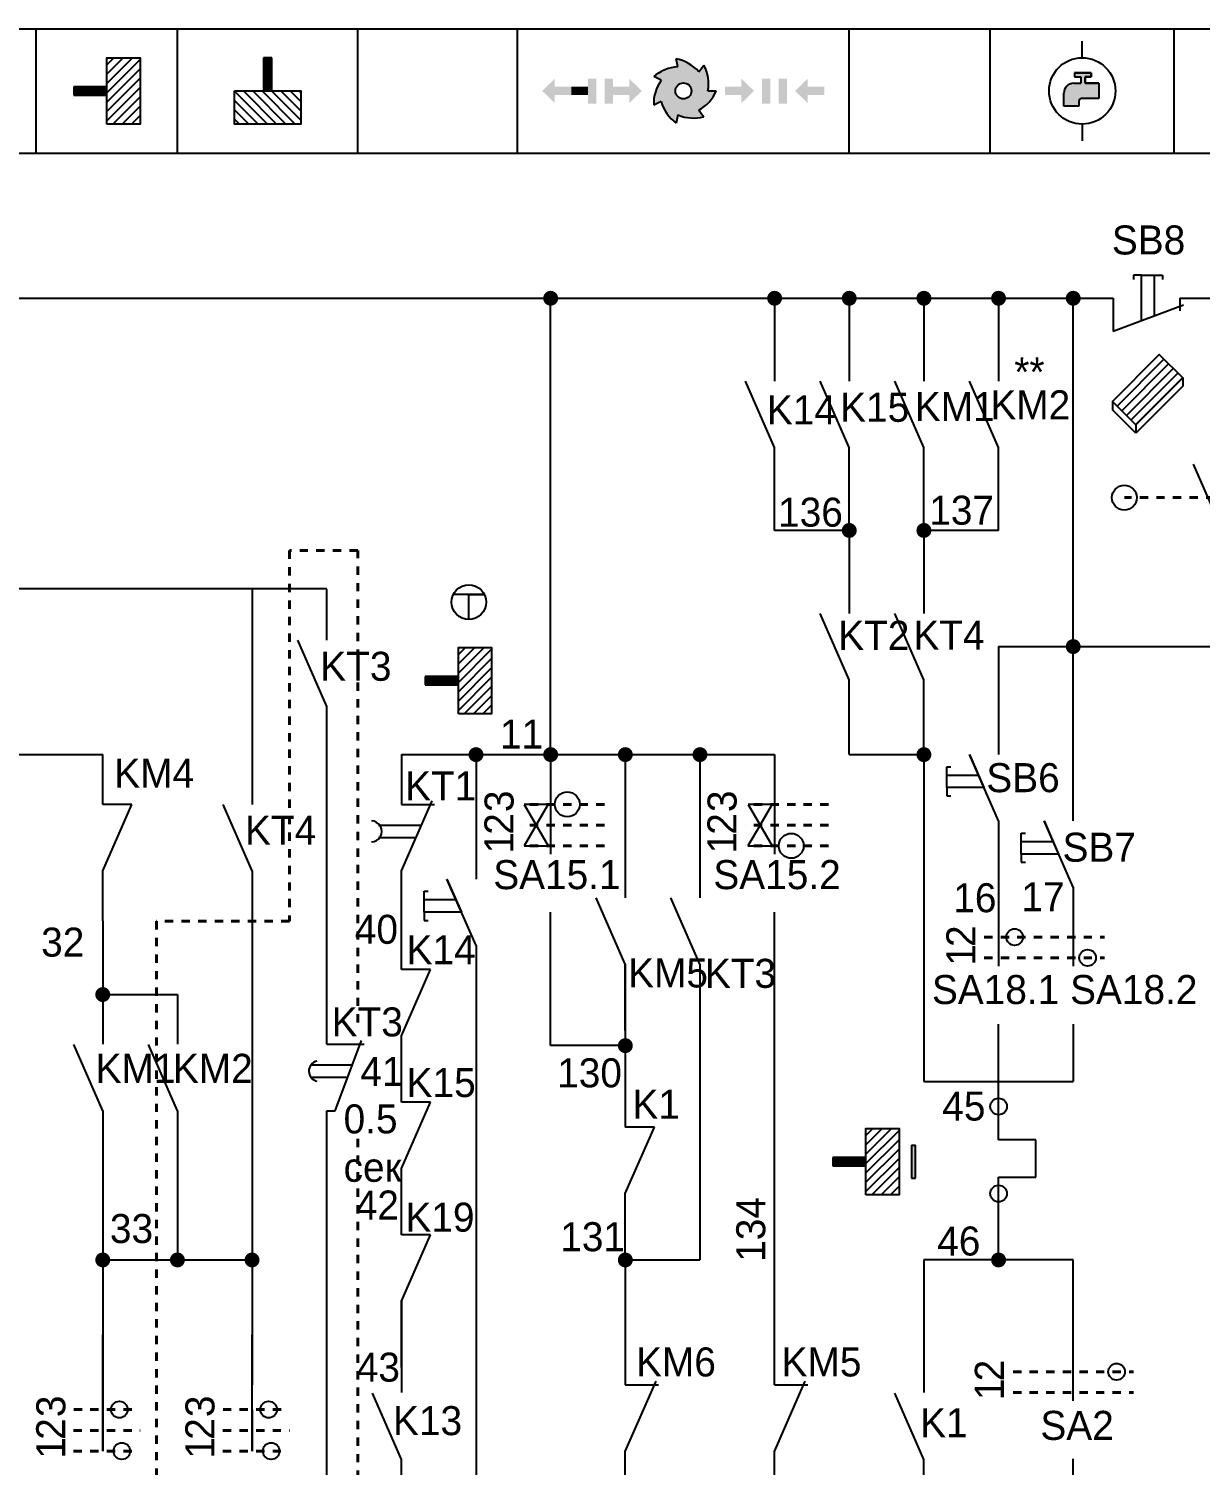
# Model space of a CAD drawing. Header units: inches. Extents: x 0 to 2090, y -987 to 594.
# Drawn here: x 1091.6 to 1232.9, y 397.5 to 570.7 of the extents above; entities that cross this region are included whole.
import ezdxf

# ---------------------------------------------------------------- set-up
doc = ezdxf.new("R2010")
doc.units = ezdxf.units.IN
doc.header["$MEASUREMENT"] = 0
doc.linetypes.add('JIS_02_1.0', pattern=[2, 1, -1])
doc.layers.add('пунктир', color=4, linetype='JIS_02_1.0', lineweight=40)

# ---------------------------------------------------------------- blocks, each defined once
blk = doc.blocks.new('точка 1')
h = blk.add_hatch(color=256)
edge = h.paths.add_edge_path()
edge.add_arc((1197.56065667812, 573.1352004953301), 0.9, 0, 360)
blk = doc.blocks.new('Пила')
h = blk.add_hatch(color=256)
edge = h.paths.add_edge_path(flags=17)
edge.add_arc((494.3511161502673, 448.8028524964702), 0.9674708882245682, 0, 360)
edge = h.paths.add_edge_path()
edge.add_arc((495.5552096120228, 447.2916697226248), 4.783760255764959, 144.1773493807549, 182.5515782031616)
edge.add_line((490.7761922144123, 447.0787028285486), (491.6769090807793, 447.5131094659772))
edge.add_arc((496.2849175223894, 448.8032483352304), 4.785206380074778, 195.6410531593512, 233.9860473829083)
edge.add_line((493.4713011276573, 444.9326201067379), (493.6929741602497, 445.907741159029))
edge.add_arc((495.5598364525496, 450.3207962491475), 4.791683425147404, 247.0700962619123, 285.3084377893667)
edge.add_line((496.8249132061935, 445.6991287087221), (496.2016298098968, 446.4811247495693))
edge.add_arc((493.9196251875882, 450.6907025486079), 4.788328554140394, 298.4620422267776, 336.7801225045227)
edge.add_line((498.3200924949364, 448.8028524964702), (497.3200924949364, 448.8028524964706))
edge.add_arc((492.6045145296403, 449.6442555166602), 4.790055802302502, 349.8831526099592, 388.150318422627)
edge.add_line((496.8279683920728, 451.9041387129949), (496.203915229062, 451.1227568282955))
edge.add_arc((492.6057869926697, 447.9631210039026), 4.788509721020985, 41.2874416453598, 79.59623979025461)
edge.add_line((493.4705137703432, 452.67290581303), (493.6923851808653, 451.6978298789649))
edge.add_arc((493.9194728824406, 446.9177267094313), 4.785494241516985, 92.71989773915416, 131.0701490047999)
edge.add_line((490.7754866656566, 450.5255384844917), (491.6763812979498, 450.0915006272656))
for p, q in [((493.6923851808653, 451.6978298789649), (493.4705137703432, 452.67290581303)), ((491.6763812979498, 450.0915006272656), (490.7754866656566, 450.5255384844917)), ((496.203915229062, 451.1227568282955), (496.8279683920728, 451.9041387129949)), ((497.3200924949364, 448.8028524964706), (498.3200924949364, 448.8028524964702)), ((491.6769090807793, 447.5131094659772), (490.7761922144123, 447.0787028285486)), ((493.6929741602497, 445.907741159029), (493.4713011276573, 444.9326201067379)), ((496.2016298098968, 446.4811247495693), (496.8249132061935, 445.6991287087221))]:
    blk.add_line(p, q)
blk.add_circle((494.3511161502673, 448.8028524964702), 0.9674708882245682)
for centre, radius, start, end in [((492.6057869926697, 447.9631210039026), 4.788509721020985, 41.2874416453598, 79.59623979025461), ((493.9194728824406, 446.9177267094313), 4.785494241516985, 92.71989773915416, 131.0701490047999), ((492.6045145296403, 449.6442555166602), 4.790055802302502, 349.8831526099592, 28.15031842262698), ((495.5552096120228, 447.2916697226248), 4.783760255764959, 144.1773493807549, 182.5515782031616), ((493.9196251875882, 450.6907025486079), 4.788328554140394, 298.4620422267776, 336.7801225045227), ((496.2849175223894, 448.8032483352304), 4.785206380074778, 195.6410531593512, 233.9860473829083), ((495.5598364525496, 450.3207962491475), 4.791683425147404, 247.0700962619123, 285.3084377893667)]:
    blk.add_arc(centre, radius, start, end)

msp = doc.modelspace()

# ---------------------------------------------------------------- hatches: boundary and pattern name
h = msp.add_hatch()
h.set_pattern_fill('ANSI31', color=256, scale=0.25, angle=180, style=0)
h.set_pattern_definition([(225, (766.9587532505243, 114.4292740455378), (0.5612660075668219, -0.5612660075668222), [])])
h.paths.add_polyline_path([(1101.039894856613, 559.232126542008), (1101.039894856613, 567.232126542008), (1105.039894856613, 567.232126542008), (1105.039894856613, 559.232126542008)])
h = msp.add_hatch(color=256)
h.paths.add_polyline_path([(1120.915284358662, 563.2353127079546), (1120.915284358662, 567.2247890729813), (1119.92029306238, 567.2247890729813), (1119.92029306238, 563.2353127079546)])
edge = h.paths.add_edge_path()
edge.add_line((1120.416269106665, 563.232126542008), (1120.416269106665, 567.232126542008))
for points in [[(1157.046326905458, 562.7321366291172), (1155.046326905458, 562.7321366291172), (1155.046326905458, 561.7688349930763), (1153.524664832831, 563.2321366291172), (1155.046326905458, 564.7067828167035), (1155.046326905458, 563.7321366291172), (1157.046326905458, 563.7321366291172)], [(1159.046326905458, 564.7119679860942), (1159.046326905458, 561.7119679860942), (1160.046326905458, 561.7119679860942), (1160.046326905458, 564.7119679860942)], [(1161.046326905458, 564.7119679860942), (1161.046326905458, 561.7119679860942), (1162.046326905458, 561.7119679860942), (1162.046326905458, 564.7119679860942)], [(1162.024664832831, 563.7321265420079), (1164.024664832831, 563.7321265420079), (1164.024664832831, 564.6954281780487), (1165.546326905458, 563.2321265420079), (1164.024664832831, 561.7574803544215), (1164.024664832831, 562.7321265420079), (1162.024664832831, 562.7321265420079)], [(1175.546326905458, 563.7321265420079), (1177.546326905458, 563.7321265420079), (1177.546326905458, 564.6954281780487), (1179.067988978085, 563.2321265420079), (1177.546326905458, 561.7574803544215), (1177.546326905458, 562.7321265420079), (1175.546326905458, 562.7321265420079)], [(1180.043721134821, 564.7119679860942), (1180.043721134821, 561.7119679860942), (1181.043721134821, 561.7119679860942), (1181.043721134821, 564.7119679860942)], [(1182.040278649855, 564.7119679860942), (1182.040278649855, 561.7119679860942), (1183.040278649855, 561.7119679860942), (1183.040278649855, 564.7119679860942)], [(1187.532706692202, 562.7309808117443), (1185.532706692202, 562.7309808117443), (1185.532706692202, 561.7676791757034), (1184.011044619575, 563.2309808117443), (1185.532706692202, 564.7056269993305), (1185.532706692202, 563.7309808117443), (1187.532706692202, 563.7309808117443)], [(1157.046326905458, 562.7321265420079), (1159.046326905458, 562.7321265420079), (1159.046326905458, 563.7321265420079), (1157.046326905458, 563.7321265420079)], [(1198.533120790628, 432.11443705907), (1198.533120790628, 436.11443705907), (1198.049309644899, 436.11443705907), (1198.049309644899, 432.1144370590702)]]:
    msp.add_hatch(color=256).paths.add_polyline_path(points)
h = msp.add_hatch(color=256)
edge = h.paths.add_edge_path()
edge.add_line((1217.720395808811, 565.4273561036417), (1219.716914601445, 565.4273561036418))
edge.add_line((1219.716914601445, 565.4273561036418), (1219.716914601445, 564.9312193535729))
edge.add_line((1219.716914601445, 564.9312193535729), (1218.972191343634, 564.9312193535729))
edge.add_line((1218.972191343634, 564.9312193535729), (1218.972191343634, 564.1539349405977))
edge.add_line((1218.972191343634, 564.1539349405977), (1220.627112413221, 564.1539349405975))
edge.add_line((1220.627112413221, 564.1539349405975), (1220.627112413221, 562.318218451742))
edge.add_line((1220.627112413221, 562.318218451742), (1218.589680071073, 562.318218451742))
edge.add_arc((1218.555318737205, 562.0069303011796), 0.3131788848976126, 83.70094520833976, 186.2990547918304)
edge.add_line((1218.244030586643, 561.9725689673114), (1218.244030586643, 561.3920895092122))
edge.add_line((1218.244030586643, 561.3920895092122), (1216.423622425239, 561.3920895092122))
edge.add_line((1216.423622425239, 561.3920895092122), (1216.423622425239, 562.9624705323394))
edge.add_arc((1217.615086833497, 562.9624705323394), 1.191464408258184, 90, 180.0000000000065, ccw=False)
edge.add_line((1217.615086833497, 564.1539349405978), (1218.464245396909, 564.1539349405978))
edge.add_line((1218.464245396909, 564.1539349405977), (1218.464245396909, 564.9312193535729))
edge.add_line((1218.464245396909, 564.9312193535729), (1217.720395808811, 564.9312193535729))
edge.add_line((1217.720395808811, 564.9312193535729), (1217.720395808811, 565.4273561036417))
edge = h.paths.add_edge_path(flags=17)
edge.add_line((1220.627112413221, 564.1539349405975), (1220.627112413221, 562.318218451742))
h = msp.add_hatch(color=256)
h.paths.add_polyline_path([(1101.036077924175, 562.7341574664955), (1101.036077924175, 563.7272860727089), (1097.043436971962, 563.7272860727089), (1097.043436971962, 562.7341574664954)])
edge = h.paths.add_edge_path()
edge.add_line((1101.039894856613, 563.232126542008), (1097.039894856613, 563.232126542008))
h = msp.add_hatch()
h.set_pattern_fill('ANSI31', color=256, scale=0.25, angle=90, style=0)
h.set_pattern_definition([(135, (850.1378317538893, 114.4292740455378), (-0.5612660075668221, -0.561266007566822), [])])
h.paths.add_polyline_path([(1116.416269106665, 563.232126542008), (1124.416269106665, 563.232126542008), (1124.416269106665, 559.232126542008), (1116.416269106665, 559.232126542008)])
h = msp.add_hatch(color=256)
edge = h.paths.add_edge_path()
edge.add_arc((1154.546326905458, 538.2321265420079), 0.9, 0, 360)
h = msp.add_hatch(color=256)
edge = h.paths.add_edge_path()
edge.add_arc((1181.546326905458, 538.2321265420079), 0.9, 0, 360)
h = msp.add_hatch(color=256)
edge = h.paths.add_edge_path()
edge.add_arc((1190.546326905458, 538.2321265420079), 0.9, 0, 360)
h = msp.add_hatch(color=256)
edge = h.paths.add_edge_path()
edge.add_arc((1199.546326905458, 538.2321265420078), 0.9, 0, 360)
h = msp.add_hatch(color=256)
edge = h.paths.add_edge_path()
edge.add_arc((1208.546326905458, 538.2321265420078), 0.9, 0, 360)
h = msp.add_hatch(color=256)
edge = h.paths.add_edge_path()
edge.add_arc((1217.546326905458, 538.2321265420079), 0.9, 0, 360)
h = msp.add_hatch()
h.set_pattern_fill('ANSI31', color=256, scale=0.25, style=0)
h.set_pattern_definition([(45, (834.3731161422822, 78.40723838982683), (-0.561266007566822, 0.5612660075668221), [])])
h.paths.add_polyline_path([(1222.268624986073, 525.795877323924), (1227.925479235566, 531.4527315734164), (1230.753906360312, 528.6243044486702), (1225.09705211082, 522.9674501991778)])
h = msp.add_hatch(color=256)
edge = h.paths.add_edge_path()
edge.add_arc((1190.546326905458, 510.2326731415751), 0.9, 0, 360)
h = msp.add_hatch(color=256)
edge = h.paths.add_edge_path()
edge.add_arc((1199.546326905458, 510.2326731415751), 0.9, 0, 360)
h = msp.add_hatch(color=256)
edge = h.paths.add_edge_path()
edge.add_arc((1217.546326905458, 496.2332197411422), 0.9, 0, 360)
h = msp.add_hatch()
h.set_pattern_fill('ANSI31', color=256, scale=0.25, angle=180, style=0)
h.set_pattern_definition([(225, (809.3396046539312, 43.33049129814719), (0.5612660075668219, -0.5612660075668222), [])])
h.paths.add_polyline_path([(1143.42074626002, 488.1333437946174), (1143.42074626002, 496.1333437946174), (1147.42074626002, 496.1333437946174), (1147.42074626002, 488.1333437946174)])
h = msp.add_hatch(color=256)
h.paths.add_polyline_path([(1143.416929327582, 491.6353747191049), (1143.416929327582, 492.6285033253183), (1139.424288375369, 492.6285033253183), (1139.424288375369, 491.6353747191048)])
edge = h.paths.add_edge_path()
edge.add_line((1143.42074626002, 492.1333437946174), (1139.42074626002, 492.1333437946174))
h = msp.add_hatch(color=256)
edge = h.paths.add_edge_path()
edge.add_arc((1145.546326905458, 483.2064676283259), 0.9, 0, 360)
h = msp.add_hatch(color=256)
edge = h.paths.add_edge_path()
edge.add_arc((1154.546326905458, 483.2064676283259), 0.9, 0, 360)
h = msp.add_hatch(color=256)
edge = h.paths.add_edge_path()
edge.add_arc((1163.546326905458, 483.2064676283259), 0.9, 0, 360)
h = msp.add_hatch(color=256)
edge = h.paths.add_edge_path()
edge.add_arc((1172.546326905458, 483.2064676283259), 0.9, 0, 360)
h = msp.add_hatch(color=256)
edge = h.paths.add_edge_path()
edge.add_arc((1199.546326905458, 483.2064676283259), 0.9, 0, 360)
h = msp.add_hatch(color=256)
edge = h.paths.add_edge_path()
edge.add_arc((1100.546326905458, 454.2731662821658), 0.9, 0, 360)
h = msp.add_hatch(color=256)
edge = h.paths.add_edge_path()
edge.add_arc((1163.546326905458, 448.1111925694853), 0.9, 0, 360)
h = msp.add_hatch()
h.set_pattern_fill('ANSI31', color=256, scale=0.25, angle=180, style=0)
h.set_pattern_definition([(225, (858.4681680388105, -14.68841543740018), (0.5612660075668219, -0.5612660075668222), [])])
h.paths.add_polyline_path([(1192.549309644899, 430.11443705907), (1192.549309644899, 438.11443705907), (1196.549309644899, 438.11443705907), (1196.549309644899, 430.11443705907)])
h = msp.add_hatch(color=256)
h.paths.add_polyline_path([(1192.545492712461, 433.6164679835575), (1192.545492712461, 434.6095965897709), (1188.552851760249, 434.6095965897709), (1188.552851760249, 433.6164679835574)])
edge = h.paths.add_edge_path()
edge.add_line((1192.549309644899, 434.11443705907), (1188.549309644899, 434.11443705907))
h = msp.add_hatch(color=256)
edge = h.paths.add_edge_path()
edge.add_arc((1100.546326905458, 422.2731662821658), 0.9, 0, 360)
h = msp.add_hatch(color=256)
edge = h.paths.add_edge_path()
edge.add_arc((1109.546326905458, 422.2731662821658), 0.9, 0, 360)
h = msp.add_hatch(color=256)
edge = h.paths.add_edge_path()
edge.add_arc((1118.546326905458, 422.2731662821658), 0.9, 0, 360)
h = msp.add_hatch(color=256)
edge = h.paths.add_edge_path()
edge.add_arc((1208.546326905458, 422.2731662821656), 0.9, 0, 360)

# ---------------------------------------------------------------- linework, layer by layer
for p, q in [((920.5464494099392, 570.732126542008), (1291.046326905458, 570.7321265420084)), ((1092.533462807769, 555.732126542008), (1092.533462807769, 570.732126542008)), ((1109.546326905458, 555.732126542008), (1109.546326905458, 570.732126542008)), ((1131.286211307871, 555.732126542008), (1131.286211307871, 570.732126542008)), ((1150.546326905458, 555.732126542008), (1150.546326905458, 570.732126542008)), ((1190.546326905458, 555.732126542008), (1190.546326905458, 570.7321265420082)), ((1207.546326905458, 555.732126542008), (1207.546326905458, 570.732126542008)), ((1229.712593416383, 555.732126542008), (1229.712593416383, 570.732126542008)), ((1218.62946016092, 567.2321265420079), (1218.62946016092, 569.2321265420079)), ((1101.039894856613, 563.232126542008), (1101.039894856613, 567.232126542008)), ((1101.039894856613, 567.232126542008), (1105.039894856613, 567.232126542008)), ((1105.039894856613, 567.232126542008), (1105.039894856613, 559.232126542008)), ((1120.915284358662, 567.2247890729813), (1119.92029306238, 567.2247890729813)), ((1119.92029306238, 567.2247890729813), (1119.92029306238, 563.2353127079546)), ((1120.915284358662, 563.2353127079546), (1120.915284358662, 567.2247890729813)), ((1219.716914601445, 565.4273561036418), (1217.720395808811, 565.4273561036417)), ((1217.720395808811, 565.4273561036417), (1217.720395808811, 564.9312193535729)), ((1217.720395808811, 565.4273561036417), (1219.716914601445, 565.4273561036418)), ((1217.720395808811, 564.9312193535729), (1218.464245396909, 564.9312193535729)), ((1218.464245396909, 564.9312193535729), (1218.464245396909, 564.1539349405977)), ((1218.972191343634, 564.1539349405977), (1218.972191343634, 564.9312193535729)), ((1218.972191343634, 564.9312193535729), (1219.716914601445, 564.9312193535729)), ((1219.716914601445, 564.9312193535729), (1218.972191343634, 564.9312193535729)), ((1218.972191343634, 564.9312193535729), (1218.972191343634, 564.1539349405977)), ((1219.716914601445, 564.9312193535729), (1219.716914601445, 565.4273561036418)), ((1219.716914601445, 565.4273561036418), (1219.716914601445, 564.9312193535729)), ((1101.036077924175, 563.7272860727089), (1097.043436971962, 563.7272860727089)), ((1097.043436971962, 563.7272860727089), (1097.043436971962, 562.7341574664954)), ((1101.036077924175, 562.7341574664955), (1101.036077924175, 563.7272860727089)), ((1101.039894856613, 563.232126542008), (1101.039894856613, 563.732126542008)), ((1101.039894856613, 559.232126542008), (1101.039894856613, 563.232126542008)), ((1116.416269106665, 563.232126542008), (1120.416269106665, 563.232126542008)), ((1119.92029306238, 563.2353127079546), (1120.915284358662, 563.2353127079546)), ((1170.546326905458, 563.2321265420079), (1170.546326905458, 563.2321265420079)), ((1173.515303250127, 563.2321265420084), (1173.515303250127, 563.2321265420084)), ((1216.423622425239, 561.3920895092122), (1216.423622425239, 562.9624705323394)), ((1217.615086833497, 564.1539349405978), (1218.464245396909, 564.1539349405978)), ((1220.627112413221, 564.1539349405977), (1218.972191343634, 564.1539349405977)), ((1218.972191343634, 564.1539349405977), (1220.627112413221, 564.1539349405975)), ((1220.627112413221, 564.1539349405975), (1220.627112413221, 562.318218451742)), ((1220.627112413221, 564.1539349405975), (1220.627112413221, 562.318218451742)), ((1097.043436971962, 562.7341574664954), (1101.036077924175, 562.7341574664955)), ((1218.244030586643, 561.3920895092122), (1216.423622425239, 561.3920895092122)), ((1218.244030586643, 561.9725689673114), (1218.244030586643, 561.3920895092122)), ((1220.627112413221, 562.318218451742), (1218.589680071073, 562.318218451742)), ((1105.039894856613, 559.232126542008), (1101.039894856613, 559.232126542008)), ((1218.62946016092, 559.2321265420079), (1218.62946016092, 557.2321265420079)), ((920.5464494099392, 555.732126542008), (1291.046326905458, 555.732126542008)), ((1229.712593416383, 555.732126542008), (1270.546326905458, 555.732126542008)), ((1225.797373640368, 541.010947217649), (1224.797373640368, 541.010947217649)), ((1224.797373640368, 541.010947217649), (1224.797373640368, 540.510947217649)), ((1225.797373640368, 535.5132264836051), (1225.797373640368, 541.010947217649)), ((1225.797373640368, 541.010947217649), (1227.297373640368, 541.010947217649)), ((1227.297373640368, 541.010947217649), (1227.297373640368, 536.0757264836051)), ((1227.297373640368, 541.010947217649), (1228.297373640368, 541.010947217649)), ((1228.297373640368, 541.010947217649), (1228.297373640368, 540.510947217649)), ((1068.312367115547, 538.232126542008), (1154.546326905458, 538.2321265420079)), ((1154.546326905458, 483.2064676283259), (1154.546326905458, 538.2321265420079)), ((1154.546326905458, 538.2321265420079), (1222.381107129442, 538.2321265420079)), ((1181.546326905458, 538.2321265420079), (1181.546326905458, 528.2326731415751)), ((1181.546326905458, 538.2321265420079), (1208.546326905458, 538.2321265420079)), ((1190.546326905458, 538.2321265420079), (1190.546326905458, 528.2326731415751)), ((1199.546326905458, 538.2321265420078), (1199.546326905458, 528.232673141575)), ((1208.546326905458, 538.2321265420078), (1208.546326905458, 528.232673141575)), ((1208.546326905458, 538.2321265420079), (1217.546326905458, 538.2321265420079)), ((1208.546326905458, 538.2321265420079), (1217.546326905458, 538.2321265420079)), ((1217.546326905458, 475.2064676283258), (1217.546326905458, 538.2321265420079)), ((1222.381107129442, 538.2321265420079), (1222.381107129442, 534.2321265420079)), ((1230.849271718227, 537.4076882628021), (1222.381107129442, 534.2321265420081)), ((1230.381107129442, 538.2321265420079), (1235.546326905458, 538.2321265420079)), ((1230.381107129442, 538.2321265420079), (1230.381107129442, 536.7321265420079)), ((1225.797373640368, 535.4105114762884), (1225.797373640368, 535.4105114762884)), ((1230.753906360312, 528.6243044486702), (1230.753906360312, 527.6243044486702)), ((1181.546326905458, 520.2326731415751), (1178.046326905458, 528.2326731415751)), ((1190.546326905458, 520.2326731415751), (1187.046326905458, 528.2326731415751)), ((1199.546326905458, 520.232673141575), (1196.046326905458, 528.232673141575)), ((1208.546326905458, 520.232673141575), (1205.046326905458, 528.232673141575)), ((1230.753906360312, 527.6243044486702), (1225.092065475325, 521.9674626325219)), ((1222.268624986073, 525.795877323924), (1222.268624986073, 524.795877323924)), ((1225.092065475325, 521.9674626325219), (1222.268624986073, 524.795877323924)), ((1225.09705211082, 522.9674501991778), (1225.092065475325, 521.9674626325219)), ((1181.546326905458, 510.2326731415751), (1181.546326905458, 520.2326731415751)), ((1190.546326905458, 510.2326731415751), (1190.546326905458, 520.2326731415751)), ((1199.546326905458, 510.232673141575), (1199.546326905458, 520.232673141575)), ((1208.546326905458, 510.232673141575), (1208.546326905458, 520.232673141575)), ((1235.546326905458, 510.2326731415751), (1232.046326905458, 518.2326731415751)), ((1190.546326905458, 510.2326731415751), (1181.546326905458, 510.2326731415751)), ((1190.546326905458, 510.2326731415751), (1190.546326905458, 500.2332197411423)), ((1208.546326905458, 510.232673141575), (1199.546326905458, 510.232673141575)), ((1199.546326905458, 510.2326731415751), (1199.546326905458, 500.2332197411423)), ((1046.546449409939, 503.2321265420079), (1127.546326905458, 503.2321265420079)), ((1118.546326905458, 503.2321265420079), (1118.546326905458, 477.2064676283259)), ((1127.546326905458, 497.0199183663771), (1127.546326905458, 503.1641997897585)), ((1146.539549488704, 502.5129840958892), (1142.820094453263, 502.5129840958892)), ((1144.679821970983, 499.5129840958892), (1144.679821970983, 502.5129840958892)), ((1144.679821970983, 502.5129840958892), (1146.539549488704, 502.5129840958892)), ((1190.546326905458, 492.2332197411422), (1187.046326905458, 500.2332197411422)), ((1199.546326905458, 492.2332197411422), (1196.046326905458, 500.2332197411422)), ((1127.546326905458, 489.0199183663769), (1124.046326905458, 497.0199183663769)), ((1143.42074626002, 492.1333437946174), (1143.42074626002, 496.1333437946174)), ((1143.42074626002, 496.1333437946174), (1147.42074626002, 496.1333437946174)), ((1147.42074626002, 496.1333437946174), (1147.42074626002, 488.1333437946174)), ((1208.546326905458, 496.2332197411421), (1217.546326905458, 496.2332197411422)), ((1208.546326905458, 496.2332197411421), (1208.546326905457, 483.2064676283258)), ((1217.546326905458, 496.2332197411422), (1235.546326905458, 496.2332197411422)), ((1143.416929327582, 492.6285033253183), (1139.424288375369, 492.6285033253183)), ((1139.424288375369, 492.6285033253183), (1139.424288375369, 491.6353747191048)), ((1143.416929327582, 491.6353747191049), (1143.416929327582, 492.6285033253183)), ((1143.42074626002, 492.1333437946174), (1143.42074626002, 492.6333437946174)), ((1143.42074626002, 488.1333437946174), (1143.42074626002, 492.1333437946174)), ((1190.546326905458, 483.2064676283259), (1190.546326905458, 492.2332197411422)), ((1199.546326905458, 483.2064676283259), (1199.546326905458, 492.2332197411422)), ((1139.424288375369, 491.6353747191048), (1143.416929327582, 491.6353747191049)), ((1127.546326905458, 448.2731662821658), (1127.546326905458, 489.0199183663772)), ((1147.42074626002, 488.1333437946174), (1143.42074626002, 488.1333437946174)), ((1046.546449409939, 483.2064676283259), (1100.546326905458, 483.2064676283259)), ((1100.546326905458, 477.1808087146438), (1100.546326905458, 483.2064676283259)), ((1136.546326905458, 483.2064676283259), (1136.546326905458, 477.2064676283259)), ((1136.546326905458, 483.2064676283259), (1145.546326905458, 483.2064676283259)), ((1145.546326905458, 483.2064676283259), (1154.546326905458, 483.2064676283259)), ((1145.546326905458, 483.2064676283259), (1145.546326905458, 468.2064676283259)), ((1154.546326905458, 483.2064676283259), (1163.546326905458, 483.2064676283259)), ((1154.546326905458, 483.2064676283259), (1154.546326905458, 477.2064676283259)), ((1163.546326905458, 483.2064676283259), (1172.546326905458, 483.2064676283259)), ((1163.546326905458, 483.2064676283261), (1163.546326905458, 465.9492194642982)), ((1172.546326905458, 483.2064676283259), (1181.546326905458, 483.2064676283259)), ((1172.546326905458, 483.2064676283259), (1172.546326905458, 465.9492194642979)), ((1181.546326905458, 483.2064676283259), (1181.546326905458, 477.2064676283259)), ((1190.546326905458, 483.2064676283259), (1199.546326905458, 483.2064676283259)), ((1199.546326905458, 483.2064676283259), (1199.546326905458, 443.7898169552458)), ((1202.289888833444, 480.7211832215012), (1202.289888833444, 481.7211832215012)), ((1202.289888833444, 481.7211832215012), (1202.789888833444, 481.7211832215012)), ((1208.546326905458, 475.2064676283258), (1205.046326905458, 483.2064676283258)), ((1205.046326905458, 483.2064676283258), (1206.789888833444, 479.2211832215012)), ((1202.289888833444, 479.2211832215012), (1202.289888833444, 480.7211832215012)), ((1202.289888833444, 480.7211832215012), (1206.133638833444, 480.7211832215012)), ((1217.546326905458, 475.2064676283258), (1217.546326905458, 481.2064676283258)), ((1206.789888833444, 479.2211832215012), (1202.289888833444, 479.2211832215012)), ((1202.289888833444, 479.2211832215012), (1202.289888833444, 478.2211832215012)), ((1202.289888833444, 478.2211832215012), (1202.789888833444, 478.2211832215012)), ((1206.789888833444, 479.2211832215012), (1206.789888833444, 479.2211832215012)), ((1104.046326905458, 477.1808087146438), (1100.546326905458, 477.1808087146438)), ((1100.546326905458, 469.1808087146438), (1104.046326905458, 477.1808087146438)), ((1118.546326905458, 469.1808087146438), (1115.046326905458, 477.1808087146438)), ((1136.546326905458, 469.1808087146438), (1140.246736322468, 477.6388873820949)), ((1136.546326905458, 477.2064676283259), (1140.546326905458, 477.2064676283259)), ((1140.046326905458, 477.1808087146438), (1140.046326905458, 477.1808087146438)), ((1154.246326905458, 477.2064676283259), (1151.346326905458, 477.2064676283259)), ((1151.346326905458, 477.2064676283259), (1152.78938250985, 474.7064676283259)), ((1152.78938250985, 474.7064676283259), (1154.246326905458, 477.2064676283259)), ((1154.546326905458, 477.2064676283259), (1154.546326905458, 471.2064676283259)), ((1181.246326905458, 477.2064676283259), (1178.346326905458, 477.2064676283259)), ((1178.346326905458, 477.2064676283259), (1179.78938250985, 474.7064676283259)), ((1179.78938250985, 474.7064676283259), (1181.246326905458, 477.2064676283259)), ((1181.546326905458, 477.2064676283259), (1181.546326905458, 471.2064676283259)), ((1133.796326905458, 474.6808087146438), (1138.952576905458, 474.6808087146438)), ((1152.78938250985, 474.7064676283259), (1151.332438114241, 472.2064676283259)), ((1152.78938250985, 474.7064676283259), (1154.232438114241, 472.2064676283259)), ((1179.78938250985, 474.7064676283259), (1178.332438114241, 472.2064676283259)), ((1179.78938250985, 474.7064676283259), (1181.232438114241, 472.2064676283259)), ((1208.546326905458, 475.2064676283258), (1208.546326905458, 457.7064676283256)), ((1217.546326905458, 467.2064676283258), (1214.046326905458, 475.2064676283258)), ((1214.046326905458, 475.2064676283258), (1215.789888833444, 471.2211832215012)), ((1138.296326905458, 473.1808087146438), (1133.796326905458, 473.1808087146438)), ((1138.296326905458, 473.1808087146438), (1138.296326905458, 473.1808087146438)), ((1211.289888833444, 472.7211832215012), (1211.289888833444, 473.7211832215012)), ((1211.289888833444, 473.7211832215012), (1211.789888833444, 473.7211832215012)), ((1151.332438114241, 472.2064676283259), (1154.232438114241, 472.2064676283259)), ((1178.332438114241, 472.2064676283259), (1181.232438114241, 472.2064676283259)), ((1211.289888833444, 471.2211832215012), (1211.289888833444, 472.7211832215012)), ((1211.289888833444, 472.7211832215012), (1215.133638833444, 472.7211832215012)), ((1215.789888833444, 471.2211832215012), (1211.289888833444, 471.2211832215012)), ((1211.289888833444, 471.2211832215012), (1211.289888833444, 470.2211832215012)), ((1215.789888833444, 471.2211832215012), (1215.789888833444, 471.2211832215012)), ((1211.289888833444, 470.2211832215012), (1211.789888833444, 470.2211832215012)), ((1100.546326905458, 463.1808087146438), (1100.546326905458, 469.1808087146438)), ((1118.546326905458, 469.1808087146438), (1118.546326905458, 422.2731662821658)), ((1136.546326905458, 457.291481769002), (1136.546326905458, 469.1808087146438)), ((1145.546326905458, 460.2064676283259), (1142.046326905458, 468.2064676283259)), ((1142.046326905458, 468.2064676283259), (1143.789888833444, 464.2211832215013)), ((1139.289888833444, 465.7211832215013), (1139.289888833444, 466.7211832215013)), ((1139.289888833444, 466.7211832215013), (1139.789888833444, 466.7211832215013)), ((1217.546326905458, 467.2064676283258), (1217.546326905458, 457.7064676283256)), ((1139.289888833444, 464.2211832215013), (1139.289888833444, 465.7211832215013)), ((1139.289888833444, 465.7211832215013), (1143.133638833444, 465.7211832215013)), ((1163.546326905458, 457.9492194642982), (1160.046326905458, 465.9492194642982)), ((1172.546326905458, 457.9492194642979), (1169.046326905458, 465.9492194642979)), ((1100.546326905458, 463.1808087146438), (1100.546326905458, 454.2731662821658)), ((1143.789888833444, 464.2211832215013), (1139.289888833444, 464.2211832215013)), ((1139.289888833444, 464.2211832215013), (1139.289888833444, 463.2211832215013)), ((1139.289888833444, 463.2211832215013), (1139.789888833444, 463.2211832215013)), ((1143.789888833444, 464.2211832215013), (1143.789888833444, 464.2211832215013)), ((1154.546326905458, 448.1111925694853), (1154.546326905458, 464.2064676283259)), ((1181.546326905458, 407.2095985915092), (1181.546326905458, 464.2064676283259)), ((1145.546326905458, 460.2064676283259), (1145.546326905458, 390.2278407793802)), ((1163.546326905458, 457.9492194642982), (1163.546326905458, 438.2731656746723)), ((1163.546326905458, 449.9492194642979), (1163.546326905458, 457.9492194642979)), ((1172.546326905458, 457.9492194642979), (1172.546326905458, 422.2731662821658)), ((1140.046326905458, 457.291481769002), (1136.546326905458, 457.291481769002)), ((1136.546326905458, 449.291481769002), (1140.046326905458, 457.291481769002)), ((1100.546326905458, 454.2731662821658), (1100.546326905458, 448.2731662821658)), ((1100.546326905458, 454.2731662821658), (1109.546326905458, 454.2731662821658)), ((1109.546326905458, 454.2731662821658), (1109.546326905458, 448.2731662821658)), ((1208.546326905458, 440.7731662821656), (1208.546326905458, 450.7064676283258)), ((1217.546326905458, 450.7064676283256), (1217.546326905458, 443.7898169552458)), ((1128.546326905458, 440.2475073684838), (1131.721396245458, 448.7415152185282)), ((1136.546326905458, 441.291481769002), (1136.546326905458, 449.291481769002)), ((1100.546326905458, 440.2475073684838), (1097.046326905458, 448.2475073684838)), ((1109.546326905458, 440.2475073684838), (1106.046326905458, 448.2475073684838)), ((1127.546326905458, 448.2731662821658), (1132.046326905458, 448.2731662821658)), ((1163.546326905458, 448.1111925694853), (1154.546326905458, 448.1111925694853)), ((1125.643523565334, 445.7878818753412), (1130.61732490068, 445.7878818753412)), ((1130.143523565334, 444.2878818753412), (1125.643523565334, 444.2878818753412)), ((1199.546326905458, 443.7898169552458), (1217.546326905458, 443.7898169552458)), ((1100.546326905458, 440.2475073684838), (1100.546326905458, 434.2475073684838)), ((1109.546326905458, 440.2475073684838), (1109.546326905458, 434.2475073684838)), ((1127.546326905458, 373.1641997897585), (1127.546326905458, 440.2475073684838)), ((1127.546326905458, 440.2475073684838), (1128.546326905458, 440.2475073684838)), ((1140.046326905458, 441.291481769002), (1136.546326905458, 441.291481769002)), ((1136.546326905458, 433.291481769002), (1140.046326905458, 441.291481769002)), ((1208.546326905458, 436.7731662821656), (1208.546326905458, 440.7731662821656)), ((1167.04632664927, 438.2731656746723), (1163.54632664927, 438.2731656746723)), ((1163.54632664927, 430.2731656746723), (1167.04632664927, 438.2731656746723)), ((1192.549309644899, 434.11443705907), (1192.549309644899, 438.11443705907)), ((1192.549309644899, 438.11443705907), (1196.549309644899, 438.11443705907)), ((1196.549309644899, 438.11443705907), (1196.549309644899, 430.11443705907)), ((1213.046326905458, 436.7731662821656), (1208.546326905458, 436.7731662821656)), ((1213.046326905458, 432.2731662821656), (1213.046326905458, 436.7731662821656)), ((1198.049309644899, 436.11443705907), (1198.533120790628, 436.11443705907)), ((1198.049309644899, 436.11443705907), (1198.049309644899, 432.1144370590702)), ((1198.533120790628, 432.11443705907), (1198.533120790628, 436.11443705907)), ((1100.546326905458, 434.2475073684838), (1100.546326905458, 422.2731662821658)), ((1109.546326905458, 434.2475073684838), (1109.546326905458, 422.2731662821658)), ((1136.546326905458, 425.291481769002), (1136.546326905458, 433.291481769002)), ((1192.545492712461, 434.6095965897709), (1188.552851760249, 434.6095965897709)), ((1188.552851760249, 434.6095965897709), (1188.552851760249, 433.6164679835574)), ((1188.552851760249, 433.6164679835574), (1192.545492712461, 433.6164679835575)), ((1192.545492712461, 433.6164679835575), (1192.545492712461, 434.6095965897709)), ((1192.549309644899, 434.11443705907), (1192.549309644899, 434.61443705907)), ((1192.549309644899, 430.11443705907), (1192.549309644899, 434.11443705907)), ((1198.049309644899, 432.1144370590702), (1198.533120790628, 432.11443705907)), ((1208.546326905458, 428.2731662821656), (1208.546326905458, 432.2731662821656)), ((1208.546326905458, 432.2731662821656), (1213.046326905458, 432.2731662821656)), ((1163.54632664927, 422.2731656746723), (1163.54632664927, 430.2731656746723)), ((1196.549309644899, 430.11443705907), (1192.549309644899, 430.11443705907)), ((1208.546326905458, 422.2731662821656), (1208.546326905458, 428.2731662821656)), ((1140.046326905458, 425.291481769002), (1136.546326905458, 425.291481769002)), ((1136.546326905458, 417.291481769002), (1140.046326905458, 425.291481769002)), ((1100.546326905458, 422.2731662821658), (1118.546326905458, 422.2731662821658)), ((1100.546326905458, 422.2731662821658), (1100.546326905458, 413.2262081555789)), ((1118.546326905458, 422.2731662821658), (1118.546326905458, 413.2262081555789)), ((1163.546326905458, 422.2731662821658), (1172.546326905458, 422.2731662821658)), ((1163.54632664927, 422.2731662821658), (1163.546326905458, 407.2095985915092)), ((1217.546326905458, 422.2731662821656), (1199.546326905458, 422.2731662821654)), ((1199.546326905458, 422.2731662821654), (1199.546326905458, 411.7906654571012)), ((1217.546326905458, 405.2898491452006), (1217.546326905458, 422.2731662821656)), ((1136.546326905458, 409.291481769002), (1136.546326905458, 417.291481769002)), ((1136.546326905458, 417.291481769002), (1136.546326905458, 406.2898491452006)), ((1199.546326905458, 417.291481769002), (1199.546326905458, 406.2898491452006)), ((1100.546326905458, 413.2262081555789), (1100.546326905458, 407.2262081555789)), ((1100.546326905458, 402.2652895224176), (1100.546326905458, 413.2262081555789)), ((1100.546326905458, 413.2262081555789), (1100.546326905458, 409.2262081555789)), ((1118.546326905458, 413.2262081555789), (1118.546326905458, 407.2262081555789)), ((1118.546326905458, 402.2652895224176), (1118.546326905458, 413.2262081555789)), ((1118.546326905458, 413.2262081555789), (1118.546326905458, 409.2262081555789)), ((1100.546326905458, 409.2262081555789), (1100.546326905458, 404.2262081555789)), ((1163.546326905458, 399.1839396778272), (1167.246736322468, 407.6420183452783)), ((1163.546326905458, 407.2095985915092), (1167.546326905458, 407.2095985915092)), ((1181.546326905458, 399.1839396778272), (1185.246736322468, 407.6420183452783)), ((1181.546326905458, 407.2095985915092), (1185.546326905458, 407.2095985915092)), ((1136.546326905458, 398.2278407793802), (1133.046326905458, 406.2278407793802)), ((1199.546326905458, 398.2278407793802), (1196.046326905458, 406.2278407793802)), ((1100.546326905458, 404.2262081555789), (1100.546326905458, 399.2262081555789)), ((1100.546326905458, 401.7262081555789), (1100.546326905458, 404.2262081555789)), ((1118.546326905458, 404.2262081555789), (1118.546326905458, 399.2262081555789)), ((1118.546326905458, 401.7262081555789), (1118.546326905458, 404.2262081555789)), ((1100.546326905458, 399.2262081555789), (1100.546326905458, 401.7262081555789)), ((1118.546326905458, 399.2262081555789), (1118.546326905458, 401.7262081555789)), ((1163.546326905458, 393.1839396778272), (1163.546326905458, 399.1839396778272)), ((1181.546326905458, 393.1839396778272), (1181.546326905458, 399.1839396778272)), ((1136.546326905458, 390.2278407793802), (1136.546326905458, 398.2278407793802)), ((1199.546326905458, 385.1898587034406), (1199.546326905458, 398.2278407793802)), ((1217.546326905458, 365.1641997897585), (1217.546326905458, 398.2898491452006))]:
    msp.add_line(p, q)
for points in [[(1101.039894856613, 559.232126542008), (1101.039894856613, 567.232126542008), (1105.039894856613, 567.232126542008), (1105.039894856613, 559.232126542008)], [(1116.416269106665, 563.232126542008), (1124.416269106665, 563.232126542008), (1124.416269106665, 559.232126542008), (1116.416269106665, 559.232126542008)], [(1222.268624986073, 525.795877323924), (1227.925479235566, 531.4527315734164), (1230.753906360312, 528.6243044486702), (1225.09705211082, 522.9674501991778)], [(1143.42074626002, 488.1333437946174), (1143.42074626002, 496.1333437946174), (1147.42074626002, 496.1333437946174), (1147.42074626002, 488.1333437946174)], [(1192.549309644899, 430.11443705907), (1192.549309644899, 438.11443705907), (1196.549309644899, 438.11443705907), (1196.549309644899, 430.11443705907)]]:
    msp.add_lwpolyline(points, close=True)
at = {"const_width": 1}
for points in [[(1120.416269106665, 563.232126542008), (1120.416269106665, 567.232126542008)], [(1101.039894856613, 563.232126542008), (1097.039894856613, 563.232126542008)], [(1143.42074626002, 492.1333437946174), (1139.42074626002, 492.1333437946174)], [(1192.549309644899, 434.11443705907), (1188.549309644899, 434.11443705907)]]:
    msp.add_lwpolyline(points, dxfattribs=at)
for centre, radius in [((1218.62946016092, 563.2321265420079), 4), ((1223.712593416383, 514.1887562312209), 1.5), ((1144.679821970983, 501.5894151692504), 2.076431073361164), ((1156.546326905458, 477.2064676283259), 1.5), ((1183.546326905458, 472.2064676283259), 1.5), ((1210.478546183806, 461.2064676283258), 1), ((1219.283461645392, 458.7064676283256), 1), ((1208.546326905458, 440.7731662821656), 1), ((1208.546326905458, 430.2731662821656), 1), ((1222.77140249567, 408.7898491452007), 1), ((1102.546326905458, 404.2262081555789), 1), ((1120.546326905458, 404.2262081555789), 1), ((1102.846326905458, 399.2262081555789), 1), ((1120.846326905458, 399.2262081555789), 1)]:
    msp.add_circle(centre, radius)
for centre, radius, start, end in [((1217.615086833497, 562.9624705323394), 1.191464408258184, 90, 180.0000000000065), ((1218.555318737205, 562.0069303011796), 0.3131788848976126, 83.70094520833976, 186.2990547918304), ((1132.926902608934, 473.9439077995606), 1.262118810779145, 269.9936652888869, 90.00633471111313), ((1126.648486864336, 445.0395615834717), 1.255588141609674, 103.4963930555253, 257.1769602247649)]:
    msp.add_arc(centre, radius, start, end)
at = {"layer": 'пунктир'}
for p, q in [((1244.569625381485, 514.1887562312209), (1223.712593416383, 514.1887562312209)), ((1123.046326905458, 507.8023720188518), (1123.046326905458, 463.1136643683056)), ((1131.286211307871, 507.8023720188518), (1123.046326905458, 507.8023720188518)), ((1131.286211307871, 450.8960888514295), (1131.286211307871, 507.8023720188518)), ((1161.046326905458, 477.2064676283259), (1151.046326905458, 477.2064676283259)), ((1188.046326905458, 477.2064676283259), (1178.046326905458, 477.2064676283259)), ((1161.046326905458, 474.7064676283259), (1151.032438114241, 474.7064676283259)), ((1188.046326905458, 474.7064676283259), (1178.032438114241, 474.7064676283259)), ((1161.046326905458, 472.2064676283259), (1151.032438114241, 472.2064676283259)), ((1188.046326905458, 472.2064676283259), (1178.032438114241, 472.2064676283259)), ((1123.046326905458, 463.1136643683056), (1107.019713396401, 463.1136643683056)), ((1107.019713396401, 463.1136643683056), (1107.019713396401, 357.873284957997)), ((1206.80838605518, 461.2064676283258), (1221.30838605518, 461.2064676283258)), ((1206.80838605518, 458.7064676283256), (1221.30838605518, 458.7064676283256)), ((1131.286211307871, 357.873284957997), (1131.286211307871, 437.6513194409231)), ((1210.296326905458, 408.7898491452007), (1224.796326905458, 408.7898491452007)), ((1210.296326905458, 406.2898491452006), (1224.796326905458, 406.2898491452006)), ((1097.046326905458, 404.2262081555789), (1104.30396106928, 404.2262081555789)), ((1115.046326905458, 404.2262081555789), (1122.30396106928, 404.2262081555789)), ((1097.032438114241, 401.7262081555789), (1105.046326905458, 401.7262081555789)), ((1115.032438114241, 401.7262081555789), (1123.046326905458, 401.7262081555789)), ((1097.032438114241, 399.2262081555789), (1104.60396106928, 399.2262081555789)), ((1115.032438114241, 399.2262081555789), (1122.60396106928, 399.2262081555789))]:
    msp.add_line(p, q, dxfattribs=at)

# ---------------------------------------------------------------- block references
for name, p in [('Пила', (676.1952107551908, 114.4292740455377)), ('точка 1', (-34.01433002885074, -150.8620272006219))]:
    msp.add_blockref(name, p)

# ---------------------------------------------------------------- texts
msp.add_text('**', height=3.5).set_placement((1210.448846102513, 527.5947968917606))
msp.add_text('134', height=3.5, rotation=90.0000000000005).set_placement((1180.420579117012, 422.0481327659436))
at = {"char_height": 3.5, "attachment_point": 1}
for s, insert, width in [('SB8', (1222.2071265425, 547.0111348190761), 8.12757404730553), ('K15', (1189.452198566175, 526.8365780008954), 8.12757404730553), ('KM1', (1198.446426394748, 526.9154229864381), 8.12757404730553), ('KM2', (1207.562559745991, 527.1347366674387), 8.12757404730553), ('K14', (1180.615759589074, 526.5212050677986), 8.12757404730553), ('137', (1200.191469535398, 514.4253581584999), 8.12757404730553), ('136', (1181.966311794278, 514.1888302109419), 8.12757404730553), ('KT2', (1189.211847967635, 499.3386445801464), 8.12757404730553), ('KT4', (1198.278795330454, 499.3765986735513), 8.12757404730553), ('KT3', (1126.771282574409, 495.6082303104685), 8.12757404730553), ('11', (1148.428764718508, 487.429771520461), 8.12757404730553), ('KM4', (1101.938827951469, 482.7124246590805), 8.12757404730553), ('SB6', (1207.072104101036, 482.1771282562214), 8.12757404730553), ('KT1', (1136.997166169689, 481.191211979116), 8.12757404730553), ('KT4', (1117.695195118407, 475.8415842660432), 8.12757404730553), ('SB7', (1216.258399264979, 473.7903950644564), 8.12757404730553), ('SA15.1', (1147.627959654373, 470.4816952800729), 8.12757404730553), ('SA15.2', (1174.163869367084, 470.4834195103542), 8.12757404730553), ('16', (1203.081607121299, 467.6982408976324), 8.12757404730553), ('17', (1211.303089595674, 467.8107924824694), 8.12757404730553), ('40', (1130.936644958314, 463.8922759035224), 8.12757404730553), ('32', (1093.118600415364, 462.3460478663352), 8.12757404730553), ('K14', (1137.180356706741, 461.4293250906311), 8.12757404730553), ('KM5', (1163.888185428695, 458.6305839348369), 8.12757404730553), ('KT3', (1173.137094619196, 458.5811279638185), 8.12757404730553), ('SA18.1 SA18.2', (1200.51638793713, 456.6289838765257), 33.08608414659454), ('KT3', (1128.144816660005, 452.7262657327658), 8.12757404730553), ('KM1', (1099.682403492992, 447.1271222724915), 8.12757404730553), ('KM2', (1109.000885217206, 447.1271222724915), 8.12757404730553), ('41', (1131.598981998959, 446.7629942749942), 8.12757404730553), ('K15', (1137.182099467992, 445.4132163449057), 8.12757404730553), ('130', (1155.329459845319, 446.5856929367189), 8.12757404730553), ('K1', (1164.407478130335, 442.7941175554921), 8.12757404730553), ('45', (1201.757359326933, 442.5822965662458), 8.12757404730553), ('0.5\\Pсек', (1129.580087122609, 441.0304192217102), 8.12757404730553), ('42', (1131.043705665719, 430.6418266361878), 8.12757404730553), ('33', (1101.40805057856, 427.812974532053), 8.12757404730553), ('K19', (1137.0376007383, 429.180891925434), 8.12757404730553), ('131', (1155.699978410166, 426.8259718496871), 8.12757404730553), ('46', (1201.145750430352, 426.3057309209984), 8.12757404730553), ('43', (1131.168557583312, 411.0945573543588), 8.12757404730553), ('KM6', (1164.844610296124, 411.7234247908158), 8.12757404730553), ('KM5', (1182.389928156975, 411.7234247908158), 8.12757404730553), ('K13', (1135.539039205199, 404.6472538038216), 8.12757404730553), ('K1', (1199.088941093385, 404.4004155199032), 8.12757404730553), ('SA2', (1213.593353713278, 404.074690196047), 8.12757404730553)]:
    msp.add_mtext(s, dxfattribs=dict(at, insert=insert, width=width))
at = {"char_height": 3.5, "width": 8.12757404730553, "attachment_point": 1, "rotation": 90}
for s, insert in [('3', (1146.575536349975, 476.2742106360931)), ('3', (1173.460336835021, 476.2748835064484)), ('2', (1146.561647558759, 473.5402690339599)), ('2', (1173.446448043805, 473.5409419043152)), ('1', (1146.561647558759, 471.2742106360931)), ('1', (1173.446448043805, 471.2748835064484)), ('2', (1202.249790447938, 460.0096873033169)), ('1', (1202.249790447938, 457.7436289054501)), ('2', (1205.685312002851, 407.6343701279299)), ('1', (1205.685312002851, 405.3683117300631)), ('3', (1092.533462807769, 403.3187401492517)), ('3', (1110.51384408904, 403.3206045608562)), ('2', (1092.519574016552, 400.5847985471185)), ('2', (1110.499955297823, 400.586662958723)), ('1', (1092.519574016552, 398.3187401492517)), ('1', (1110.499955297823, 398.3206045608562))]:
    msp.add_mtext(s, dxfattribs=dict(at, insert=insert))

doc.saveas('drawing.dxf')
